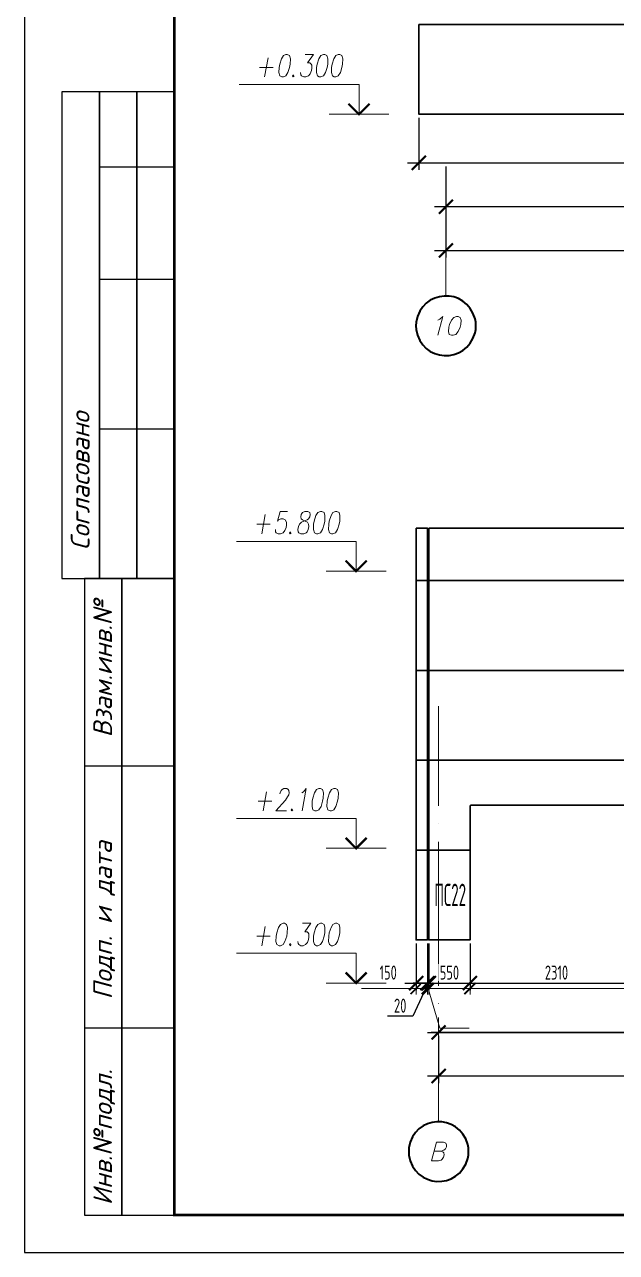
# Model space of a CAD drawing. Header units: millimetres. Extents: x 148937 to 2048786, y 870 to 351006.
# Drawn here: x 648598 to 656503, y 226991 to 243391 of the extents above; entities that cross this region are included whole.
import ezdxf
from ezdxf.enums import TextEntityAlignment as Align

# ---------------------------------------------------------------- set-up
doc = ezdxf.new("R2010")
doc.units = ezdxf.units.MM
doc.linetypes.add('_ШТР__2__1_', pattern=[3, 2, -1])
doc.layers.get('Defpoints').update_dxf_attribs({"color": 4})
doc.layers.add('PDF _Геометрия', color=7, linetype='Continuous')
doc.layers.add('PDF _Сплошная заливка', color=7, linetype='Continuous', true_color=0x007eff)
doc.layers.add('Размер', color=72, linetype='Continuous', lineweight=0)
doc.layers.add('Текстовые примечания', color=52, linetype='Continuous', lineweight=25)
doc.styles.add('_PP_Text Style', font='cs_gost2304.shx', dxfattribs={"width": 0.8})
doc.styles.add('М2.5', font='isocpeui.ttf', dxfattribs={"height": 2.5})
doc.styles.add('М3', font='isocpeui.ttf', dxfattribs={"height": 3})
doc.dimstyles.new('_PP_DIM Style', dxfattribs={"dimtxt": 2.5, "dimasz": 2.5, "dimexe": 1.25, "dimexo": 0.625, "dimtad": 1, "dimdec": 0, "dimrnd": 0.001, "dimtxsty": '_PP_Text Style', "dimblk": 'ARCHTICK', "dimcen": 2.5, "dimdle": 2, "dimadec": 0, "dimazin": 2, "dimtfac": 0.75, "dimtdec": 0, "dimtmove": 1, "dimatfit": 3, "dimfxl": 1, "dimtfill": 1, "dimtolj": 1, "dimarcsym": 0})

# ---------------------------------------------------------------- blocks, each defined once
blk = doc.blocks.new('_ArchTick')
at = {"color": 0, "linetype": 'ByBlock', "const_width": 0.15}
blk.add_lwpolyline([(-0.5, -0.5), (0.5, 0.5)], dxfattribs=at)
blk = doc.blocks.new('*D349')
at = {"layer": 'Defpoints', "color": 0, "ltscale": 75, "transparency": 16777216}
for p in [(654225, 240959), (699222, 240959), (699222, 240375)]:
    blk.add_point(p, dxfattribs=at)
at = {"layer": 'Размер', "color": 0, "lineweight": -2, "ltscale": 75, "transparency": 16777216}
for p, q in [((654225, 240912), (654225, 240281)), ((699222, 240912), (699222, 240281)), ((654075, 240375), (699372, 240375))]:
    blk.add_line(p, q, dxfattribs=at)
at = {"layer": 'Размер', "color": 0, "lineweight": -2, "ltscale": 75, "transparency": 16777216, "xscale": 187.5, "yscale": 187.5, "zscale": 187.5, "rotation": 180}
blk.add_blockref('_ArchTick', (654225, 240375), dxfattribs=at)
at = {"layer": 'Размер', "color": 0, "lineweight": -2, "ltscale": 75, "transparency": 16777216, "xscale": 187.5, "yscale": 187.5, "zscale": 187.5}
blk.add_blockref('_ArchTick', (699222, 240375), dxfattribs=at)
at = {"layer": 'Размер', "color": 0, "ltscale": 75, "transparency": 16777216, "insert": (676724, 240515), "char_height": 187.5, "attachment_point": 5, "style": '_PP_Text Style', "bg_fill": 3, "box_fill_scale": 1.1, "bg_fill_color": 256, "bg_fill_true_color": 13158600, "bg_fill_transparency": 0}
blk.add_mtext('\\A1;45000', dxfattribs=at)
blk = doc.blocks.new('*D269')
at = {"layer": 'Defpoints', "color": 0, "ltscale": 75, "transparency": 16777216}
for p in [(654225, 241543), (660225, 241543), (660225, 240959)]:
    blk.add_point(p, dxfattribs=at)
at = {"layer": 'Размер', "color": 0, "lineweight": -2, "ltscale": 75, "transparency": 16777216}
for p, q in [((654225, 241496), (654225, 240865)), ((660225, 241496), (660225, 240865)), ((654075, 240959), (660375, 240959))]:
    blk.add_line(p, q, dxfattribs=at)
at = {"layer": 'Размер', "color": 0, "lineweight": -2, "ltscale": 75, "transparency": 16777216, "xscale": 187.5, "yscale": 187.5, "zscale": 187.5, "rotation": 180}
blk.add_blockref('_ArchTick', (654225, 240959), dxfattribs=at)
at = {"layer": 'Размер', "color": 0, "lineweight": -2, "ltscale": 75, "transparency": 16777216, "xscale": 187.5, "yscale": 187.5, "zscale": 187.5}
blk.add_blockref('_ArchTick', (660225, 240959), dxfattribs=at)
at = {"layer": 'Размер', "color": 0, "ltscale": 75, "transparency": 16777216, "insert": (657225, 241099), "char_height": 187.5, "attachment_point": 5, "style": '_PP_Text Style', "bg_fill": 3, "box_fill_scale": 1.1, "bg_fill_color": 256, "bg_fill_true_color": 13158600, "bg_fill_transparency": 0}
blk.add_mtext('\\A1;6000', dxfattribs=at)
blk = doc.blocks.new('*D352')
at = {"layer": 'Defpoints', "color": 0, "ltscale": 75, "transparency": 16777216}
for p in [(653864, 242192), (660214, 242192), (660214, 241543)]:
    blk.add_point(p, dxfattribs=at)
at = {"layer": 'Размер', "color": 0, "lineweight": -2, "ltscale": 75, "transparency": 16777216}
for p, q in [((653864, 242145), (653864, 241449)), ((660214, 242145), (660214, 241449)), ((653714, 241543), (660364, 241543))]:
    blk.add_line(p, q, dxfattribs=at)
at = {"layer": 'Размер', "color": 0, "lineweight": -2, "ltscale": 75, "transparency": 16777216, "xscale": 187.5, "yscale": 187.5, "zscale": 187.5, "rotation": 180}
blk.add_blockref('_ArchTick', (653864, 241543), dxfattribs=at)
at = {"layer": 'Размер', "color": 0, "lineweight": -2, "ltscale": 75, "transparency": 16777216, "xscale": 187.5, "yscale": 187.5, "zscale": 187.5}
blk.add_blockref('_ArchTick', (660214, 241543), dxfattribs=at)
at = {"layer": 'Размер', "color": 0, "ltscale": 75, "transparency": 16777216, "insert": (657039, 241684), "char_height": 187.5, "attachment_point": 5, "style": '_PP_Text Style', "bg_fill": 3, "box_fill_scale": 1.1, "bg_fill_color": 256, "bg_fill_true_color": 13158600, "bg_fill_transparency": 0}
blk.add_mtext('\\A1;6350', dxfattribs=at)
blk = doc.blocks.new('*D252')
at = {"layer": 'Defpoints', "color": 0, "ltscale": 75, "transparency": 16777216}
for p in [(654128, 229931), (660128, 229929), (660128, 229929)]:
    blk.add_point(p, dxfattribs=at)
at = {"layer": 'Размер', "color": 0, "lineweight": -2, "ltscale": 75, "transparency": 16777216}
for p, q in [((653978, 229929), (660278, 229929)), ((660128, 229976), (660128, 230023)), ((654128, 229884), (654128, 229836))]:
    blk.add_line(p, q, dxfattribs=at)
at = {"layer": 'Размер', "color": 0, "lineweight": -2, "ltscale": 75, "transparency": 16777216, "xscale": 187.5, "yscale": 187.5, "zscale": 187.5, "rotation": 180}
blk.add_blockref('_ArchTick', (654128, 229929), dxfattribs=at)
at = {"layer": 'Размер', "color": 0, "lineweight": -2, "ltscale": 75, "transparency": 16777216, "xscale": 187.5, "yscale": 187.5, "zscale": 187.5}
blk.add_blockref('_ArchTick', (660128, 229929), dxfattribs=at)
at = {"layer": 'Размер', "color": 0, "ltscale": 75, "transparency": 16777216, "insert": (657128, 230070), "char_height": 187.5, "attachment_point": 5, "style": '_PP_Text Style', "bg_fill": 3, "box_fill_scale": 1.1, "bg_fill_color": 256, "bg_fill_true_color": 13158600, "bg_fill_transparency": 0}
blk.add_mtext('\\A1;6000', dxfattribs=at)
blk = doc.blocks.new('*D309')
at = {"layer": 'Defpoints', "color": 0, "ltscale": 75, "transparency": 16777216}
for p in [(654128, 229929), (666130, 229929), (666130, 229348)]:
    blk.add_point(p, dxfattribs=at)
at = {"layer": 'Размер', "color": 0, "lineweight": -2, "ltscale": 75, "transparency": 16777216}
for p, q in [((654128, 229882), (654128, 229254)), ((666130, 229882), (666130, 229254)), ((653978, 229348), (666280, 229348))]:
    blk.add_line(p, q, dxfattribs=at)
at = {"layer": 'Размер', "color": 0, "lineweight": -2, "ltscale": 75, "transparency": 16777216, "xscale": 187.5, "yscale": 187.5, "zscale": 187.5, "rotation": 180}
blk.add_blockref('_ArchTick', (654128, 229348), dxfattribs=at)
at = {"layer": 'Размер', "color": 0, "lineweight": -2, "ltscale": 75, "transparency": 16777216, "xscale": 187.5, "yscale": 187.5, "zscale": 187.5}
blk.add_blockref('_ArchTick', (666130, 229348), dxfattribs=at)
at = {"layer": 'Размер', "color": 0, "ltscale": 75, "transparency": 16777216, "insert": (660129, 229489), "char_height": 187.5, "attachment_point": 5, "style": '_PP_Text Style', "bg_fill": 3, "box_fill_scale": 1.1, "bg_fill_color": 256, "bg_fill_true_color": 13158600, "bg_fill_transparency": 0}
blk.add_mtext('\\A1;12000', dxfattribs=at)
blk = doc.blocks.new('*D253')
at = {"layer": 'Defpoints', "color": 0, "ltscale": 75, "transparency": 16777216}
for p in [(653827, 231164), (653978, 231164), (653978, 230588)]:
    blk.add_point(p, dxfattribs=at)
at = {"layer": 'Размер', "color": 0, "lineweight": -2, "ltscale": 75, "transparency": 16777216}
for p, q in [((653827, 231117), (653827, 230494)), ((653978, 231117), (653978, 230494)), ((653677, 230588), (654128, 230588))]:
    blk.add_line(p, q, dxfattribs=at)
at = {"layer": 'Размер', "color": 0, "lineweight": -2, "ltscale": 75, "transparency": 16777216, "xscale": 187.5, "yscale": 187.5, "zscale": 187.5, "rotation": 180}
blk.add_blockref('_ArchTick', (653827, 230588), dxfattribs=at)
at = {"layer": 'Размер', "color": 0, "lineweight": -2, "ltscale": 75, "transparency": 16777216, "xscale": 187.5, "yscale": 187.5, "zscale": 187.5}
blk.add_blockref('_ArchTick', (653978, 230588), dxfattribs=at)
at = {"layer": 'Размер', "color": 0, "ltscale": 75, "transparency": 16777216, "insert": (653454, 230729), "char_height": 187.5, "attachment_point": 5, "style": '_PP_Text Style', "bg_fill": 3, "box_fill_scale": 1.1, "bg_fill_color": 256, "bg_fill_true_color": 13158600, "bg_fill_transparency": 0}
blk.add_mtext('\\A1;150', dxfattribs=at)
blk = doc.blocks.new('*D310')
at = {"layer": 'Defpoints', "color": 0, "ltscale": 75, "transparency": 16777216}
for p in [(653978, 231164), (653997, 231164), (653997, 230588)]:
    blk.add_point(p, dxfattribs=at)
at = {"layer": 'Размер', "color": 0, "lineweight": -2, "ltscale": 75, "transparency": 16777216}
for p, q in [((653978, 231117), (653978, 230494)), ((653997, 231117), (653997, 230494)), ((653987, 230588), (653783, 230146)), ((653978, 230588), (653790, 230588)), ((653978, 230588), (653997, 230588)), ((653978, 230588), (653997, 230588)), ((653997, 230588), (654185, 230588)), ((653783, 230146), (653447, 230146))]:
    blk.add_line(p, q, dxfattribs=at)
at = {"layer": 'Размер', "color": 0, "lineweight": -2, "ltscale": 75, "transparency": 16777216, "xscale": 187.5, "yscale": 187.5, "zscale": 187.5}
blk.add_blockref('_ArchTick', (653978, 230588), dxfattribs=at)
at = {"layer": 'Размер', "color": 0, "lineweight": -2, "ltscale": 75, "transparency": 16777216, "xscale": 187.5, "yscale": 187.5, "zscale": 187.5, "rotation": 180}
blk.add_blockref('_ArchTick', (653997, 230588), dxfattribs=at)
at = {"layer": 'Размер', "color": 0, "ltscale": 75, "transparency": 16777216, "insert": (653615, 230287), "char_height": 187.5, "attachment_point": 5, "style": '_PP_Text Style', "bg_fill": 3, "box_fill_scale": 1.1, "bg_fill_color": 256, "bg_fill_true_color": 13158600, "bg_fill_transparency": 0}
blk.add_mtext('\\A1;20', dxfattribs=at)
blk = doc.blocks.new('*D311')
at = {"layer": 'Defpoints', "color": 0, "ltscale": 75, "transparency": 16777216}
for p in [(653997, 231164), (654547, 231164), (654547, 230588)]:
    blk.add_point(p, dxfattribs=at)
at = {"layer": 'Размер', "color": 0, "lineweight": -2, "ltscale": 75, "transparency": 16777216}
for p, q in [((653997, 231117), (653997, 230494)), ((654547, 231117), (654547, 230494)), ((653847, 230588), (654697, 230588))]:
    blk.add_line(p, q, dxfattribs=at)
at = {"layer": 'Размер', "color": 0, "lineweight": -2, "ltscale": 75, "transparency": 16777216, "xscale": 187.5, "yscale": 187.5, "zscale": 187.5, "rotation": 180}
blk.add_blockref('_ArchTick', (653997, 230588), dxfattribs=at)
at = {"layer": 'Размер', "color": 0, "lineweight": -2, "ltscale": 75, "transparency": 16777216, "xscale": 187.5, "yscale": 187.5, "zscale": 187.5}
blk.add_blockref('_ArchTick', (654547, 230588), dxfattribs=at)
at = {"layer": 'Размер', "color": 0, "ltscale": 75, "transparency": 16777216, "insert": (654272, 230729), "char_height": 187.5, "attachment_point": 5, "style": '_PP_Text Style', "bg_fill": 3, "box_fill_scale": 1.1, "bg_fill_color": 256, "bg_fill_true_color": 13158600, "bg_fill_transparency": 0}
blk.add_mtext('\\A1;550', dxfattribs=at)
blk = doc.blocks.new('*D315')
at = {"layer": 'Defpoints', "color": 0, "ltscale": 75, "transparency": 16777216}
for p in [(654547, 231164), (656857, 231164), (656857, 230588)]:
    blk.add_point(p, dxfattribs=at)
at = {"layer": 'Размер', "color": 0, "lineweight": -2, "ltscale": 75, "transparency": 16777216}
for p, q in [((654547, 231117), (654547, 230494)), ((656857, 231117), (656857, 230494)), ((654397, 230588), (657007, 230588))]:
    blk.add_line(p, q, dxfattribs=at)
at = {"layer": 'Размер', "color": 0, "lineweight": -2, "ltscale": 75, "transparency": 16777216, "xscale": 187.5, "yscale": 187.5, "zscale": 187.5, "rotation": 180}
blk.add_blockref('_ArchTick', (654547, 230588), dxfattribs=at)
at = {"layer": 'Размер', "color": 0, "lineweight": -2, "ltscale": 75, "transparency": 16777216, "xscale": 187.5, "yscale": 187.5, "zscale": 187.5}
blk.add_blockref('_ArchTick', (656857, 230588), dxfattribs=at)
at = {"layer": 'Размер', "color": 0, "ltscale": 75, "transparency": 16777216, "insert": (655702, 230729), "char_height": 187.5, "attachment_point": 5, "style": '_PP_Text Style', "bg_fill": 3, "box_fill_scale": 1.1, "bg_fill_color": 256, "bg_fill_true_color": 13158600, "bg_fill_transparency": 0}
blk.add_mtext('\\A1;2310', dxfattribs=at)
blk = doc.blocks.new('*U427')
for points in [[(0, 0), (594, 0), (594, 420), (0, 420)], [(5, 90), (10, 90), (10, 155), (5, 155)], [(10, 90), (15, 90), (15, 155), (10, 155)], [(15, 90), (20, 90), (20, 155), (15, 155)], [(8, 5), (13, 5), (13, 90), (8, 90)], [(13, 5), (20, 5), (20, 90), (13, 90)]]:
    blk.add_lwpolyline(points, close=True)
at = {"const_width": 0.35}
blk.add_lwpolyline([(20, 5), (589, 5), (589, 415), (20, 415)], close=True, dxfattribs=at)
for points in [[(10, 145), (20, 145)], [(10, 130), (20, 130)], [(10, 110), (20, 110)], [(8, 65), (20, 65)], [(8, 30), (20, 30)]]:
    blk.add_lwpolyline(points)
at = {"style": 'М2.5'}
for s, p in [('Согласовано', (8.68, 93.8)), ('Взам.инв.№', (11.68, 68.8)), ('Подп. и дата', (11.68, 33.8)), ('Инв.№подл.', (11.68, 6.31))]:
    blk.add_text(s, height=2.5, rotation=90, dxfattribs=at).set_placement(p)
for tag, height, p in [('ГРАФА_ЗАКАЗЧИК', 2.5, (474.05, 55)), ('ГРАФА_10Ф3-1', 2.5, (405, 32.5)), ('ГРАФА_13Ф3-1', 2.5, (460, 32.5)), ('ГРАФА_10Ф3-2', 2.5, (405, 27.5)), ('ГРАФА_13Ф3-2', 2.5, (460, 27.5)), ('ГРАФА_10Ф3-3', 2.5, (405, 22.5)), ('ГРАФА_13Ф3-3', 2.5, (460, 22.5)), ('ГРАФА_10Ф3-4', 2.5, (405, 17.5)), ('ГРАФА_13Ф3-4', 2.5, (460, 17.5)), ('ГРАФА_10Ф3-5', 2.5, (405, 12.5)), ('ГРАФА_13Ф3-5', 2.5, (460, 12.5)), ('ГРАФА_10Ф3-6', 2.5, (405, 7.5)), ('ГРАФА_13Ф3-6', 2.5, (460, 7.5)), ('ФОРМАТ', 3, (527.51, 2.5)), ('СВОЙСТВА_2', 3, (549.57, 2.5))]:
    blk.add_attdef(tag, text='', height=height, dxfattribs=at).set_placement(p, align=Align.MIDDLE_LEFT)
at = {"style": 'М3'}
for tag, p in [('ГРАФА_1Ф3', (529, 55)), ('ГРАФА_6Ф3', (546.5, 25)), ('ГРАФА_7Ф3', (562.5, 25)), ('ГРАФА_8Ф3', (580, 25))]:
    blk.add_attdef(tag, text='', height=3, dxfattribs=at).set_placement(p, align=Align.MIDDLE_CENTER)
at = {"lineweight": 30, "flags": 104}
for tag, height, p in [('ГРАФА_2Ф3', 2.4, (529, 42.5)), ('ГРАФА_3Ф3', 2.5, (504, 27.5)), ('ГРАФА_4Ф3', 2.5, (504, 12.5))]:
    blk.add_attdef(tag, text='', height=height, dxfattribs=at).set_placement(p, align=Align.MIDDLE_CENTER)

msp = doc.modelspace()

# ---------------------------------------------------------------- linework, layer by layer
at = {"layer": 'PDF _Геометрия', "color": 7, "lineweight": 30}
for points in [[(653864.34103, 243390.63242), (653864.34103, 242191.92191), (660214.49922, 242191.92191), (660214.49922, 243390.63242)], [(653827.36532, 236665.62297), (653827.36532, 235965.05002), (653977.7951, 235965.05002), (653977.7951, 236665.62297)], [(653997.13572, 236665.62297), (653997.13572, 235965.05002), (660119.62792, 235965.05002), (660119.62792, 236665.62297)], [(653827.36532, 235965.04975), (653827.36532, 234763.76046), (653977.7951, 234763.76046), (653977.7951, 235965.04975)], [(653997.13572, 235965.04975), (653997.13572, 234763.76046), (660119.62792, 234763.76046), (660119.62792, 235965.04975)], [(653827.36532, 234763.76006), (653827.36532, 233564.6198), (653977.7951, 233564.6198), (653977.7951, 234763.76006)], [(653997.13572, 234763.76006), (653997.13572, 233564.6198), (660119.62792, 233564.6198), (660119.62792, 234763.76006)], [(653827.36532, 233564.62062), (653827.36532, 232363.33133), (653977.7951, 232363.33133), (653977.7951, 233564.62062)], [(653827.36532, 232363.33094), (653827.36532, 231164.19068), (653977.7951, 231164.19068), (653977.7951, 232363.33094)], [(653997.13572, 232363.33094), (653997.13572, 231164.19068), (654547.27893, 231164.19068), (654547.27893, 232363.33094)]]:
    msp.add_lwpolyline(points, close=True, dxfattribs=at)
at = {"layer": 'PDF _Геометрия', "color": 7, "lineweight": 15}
for points in [[(651851.45271, 242948.09789), (651804.1917, 242690.31057)], [(652347.69279, 242991.06289), (652457.2524, 242991.06289), (652377.76797, 242877.20682), (652407.84316, 242877.20682), (652425.02898, 242862.16922), (652433.62189, 242849.27986), (652435.77012, 242806.3153), (652429.32544, 242776.24011), (652412.13962, 242733.27556), (652388.50911, 242705.3486), (652356.2857, 242690.31101), (652326.21051, 242690.31101), (652298.28355, 242705.3486), (652289.69064, 242720.38619), (652285.39418, 242748.31315)], [(651737.59472, 242819.20511), (651918.04584, 242819.20511)], [(652190.87199, 242720.38628), (652177.98262, 242705.34869), (652184.4273, 242690.31109), (652197.31667, 242705.34869)], [(653065.19787, 242191.92191), (653065.19787, 242591.49227), (651464.76819, 242591.49227)], [(653464.76945, 242191.92191), (652665.62874, 242191.92191)], [(654117.83032, 239444.33902), (654143.60905, 239455.08016), (654184.42538, 239491.60003), (654117.83032, 239242.40562)], [(651811.98032, 236844.95083), (651766.85978, 236589.26779)], [(652110.63407, 236887.92321), (652009.65001, 236887.92321), (651977.42106, 236759.00739), (651990.31264, 236774.04757), (652022.5416, 236789.08775), (652052.62195, 236789.08775), (652080.55371, 236774.04757), (652095.59389, 236746.11581), (652097.74249, 236703.14387), (652091.2967, 236675.21211), (652074.10792, 236632.24017), (652050.47336, 236602.15981), (652016.0958, 236589.26823), (651986.01545, 236589.26823), (651960.23228, 236602.15981), (651951.6379, 236617.19999), (651947.3407, 236645.13175)], [(651700.25345, 236716.0337), (651878.587, 236716.0337)], [(653025.93848, 236088.64487), (653025.93848, 236488.28391), (651427.38237, 236488.28391)], [(652151.45794, 236617.20008), (652138.56636, 236602.1599), (652147.16074, 236589.26831), (652160.05233, 236602.1599)], [(653427.72506, 236088.64487), (652626.29843, 236088.64487)], [(651831.31909, 233145.06659), (651786.19855, 232887.23496)], [(652007.50561, 233117.13487), (652009.65421, 233130.02646), (652024.69439, 233160.10681), (652037.58597, 233172.9984), (652059.07194, 233188.03857), (652099.89528, 233188.03857), (652117.08406, 233172.9984), (652125.67845, 233160.10681), (652129.97564, 233130.02646), (652125.67845, 233102.0947), (652110.63827, 233074.16293), (652082.70651, 233031.191), (651955.93929, 232887.235), (652097.74669, 232887.235)], [(652299.71165, 233130.02702), (652321.19762, 233145.0672), (652359.87237, 233188.03914), (652306.15744, 232887.23557)], [(651719.59222, 233016.15055), (651900.07437, 233016.15055)], [(652172.9474, 232917.31584), (652160.05582, 232902.27566), (652166.50161, 232887.23548), (652179.3932, 232902.27566)], [(653025.93848, 232388.76063), (653025.93848, 232788.39967), (651427.38237, 232788.39967)], [(653427.72506, 232388.76063), (652626.29843, 232388.76063)], [(651811.98032, 231344.54238), (651766.85978, 231086.71074)], [(652310.45639, 231387.51366), (652420.03483, 231387.51366), (652340.53674, 231273.63802), (652370.6171, 231273.63802), (652387.80588, 231258.59784), (652394.25167, 231245.70626), (652396.40027, 231202.73432), (652392.10307, 231172.65396), (652374.9143, 231129.68202), (652349.13113, 231101.75026), (652316.90218, 231086.71009), (652286.82182, 231086.71009), (652258.89006, 231101.75026), (652252.44427, 231116.79044), (652245.99848, 231144.7222)], [(651700.25345, 231215.62634), (651878.587, 231215.62634)], [(652151.45794, 231116.79053), (652138.56636, 231101.75035), (652147.16074, 231086.71017), (652160.05233, 231101.75035)], [(653025.93848, 230588.23642), (653025.93848, 230987.87546), (651427.38237, 230987.87546)], [(654222.70751, 228452.66082), (654194.77575, 228463.40381), (654098.08889, 228463.40381), (654031.48238, 228214.16656), (654128.16925, 228214.16656), (654162.5468, 228224.90954), (654175.43838, 228237.80113), (654192.62715, 228261.43569), (654203.37014, 228295.81324), (654199.07295, 228321.59641), (654190.47856, 228332.33939), (654162.5468, 228345.23098), (654065.85993, 228345.23098)], [(654196.92435, 228355.97396), (654162.5468, 228345.23098)]]:
    msp.add_lwpolyline(points, dxfattribs=at)
for points in [[(652087.75688, 242991.06289), (652055.53347, 242976.02529), (652027.60651, 242933.06074), (652006.12423, 242862.16922), (651997.53132, 242819.20467), (651995.38309, 242748.31315), (652008.27246, 242705.3486), (652036.19942, 242690.31101), (652055.53347, 242690.31101), (652087.75688, 242705.3486), (652115.68384, 242748.31315), (652137.16612, 242819.20467), (652145.75903, 242862.16922), (652147.90726, 242933.06074), (652135.01789, 242976.02529), (652107.09093, 242991.06289)], [(652588.29324, 242991.06289), (652556.06982, 242976.02529), (652528.14286, 242933.06074), (652504.51236, 242862.16922), (652498.06768, 242819.20467), (652495.91945, 242748.31315), (652508.80881, 242705.3486), (652534.58755, 242690.31101), (652556.06982, 242690.31101), (652588.29324, 242705.3486), (652616.2202, 242748.31315), (652637.70248, 242819.20467), (652646.29539, 242862.16922), (652648.44362, 242933.06074), (652635.55425, 242976.02529), (652607.62729, 242991.06289)], [(652788.07684, 242991.06289), (652755.85343, 242976.02529), (652727.92647, 242933.06074), (652706.44419, 242862.16922), (652697.85128, 242819.20467), (652695.70305, 242748.31315), (652708.59242, 242705.3486), (652734.37115, 242690.31101), (652755.85343, 242690.31101), (652788.07684, 242705.3486), (652816.0038, 242748.31315), (652837.48608, 242819.20467), (652846.07899, 242862.16922), (652848.22722, 242933.06074), (652835.33785, 242976.02529), (652807.41089, 242991.06289)], [(654367.02771, 239491.60029), (654332.65607, 239478.71093), (654300.43265, 239444.33928), (654274.65392, 239384.18891), (654263.91278, 239347.66904), (654259.61632, 239289.66689), (654270.35746, 239253.14702), (654300.43265, 239242.40588), (654321.91493, 239242.40588), (654356.28657, 239253.14702), (654388.50999, 239289.66689), (654414.28872, 239347.66904), (654425.02986, 239384.18891), (654429.32631, 239444.33928), (654416.43695, 239478.71093), (654388.50999, 239491.60029)], [(652340.53552, 236887.92321), (652308.30657, 236875.03162), (652293.26639, 236844.95127), (652286.8206, 236817.01951), (652291.11779, 236789.08775), (652310.45516, 236774.04757), (652346.98131, 236759.00739), (652374.91307, 236746.11581), (652389.95325, 236716.03545), (652394.25044, 236688.10369), (652387.80465, 236645.13175), (652372.76447, 236617.19999), (652359.87289, 236602.15981), (652327.64394, 236589.26823), (652286.8206, 236589.26823), (652258.88884, 236602.15981), (652252.44304, 236617.19999), (652245.99725, 236645.13175), (652254.59164, 236688.10369), (652269.63182, 236716.03545), (652295.41498, 236746.11581), (652327.64394, 236759.00739), (652370.61588, 236774.04757), (652392.10185, 236789.08775), (652407.14203, 236817.01951), (652411.43922, 236844.95127), (652407.14203, 236875.03162), (652379.21027, 236887.92321)], [(652548.95187, 236887.92321), (652516.72292, 236875.03162), (652488.79116, 236832.05968), (652467.30519, 236759.00739), (652458.7108, 236716.03545), (652456.5622, 236645.13175), (652469.45379, 236602.15981), (652497.38555, 236589.26823), (652516.72292, 236589.26823), (652548.95187, 236602.15981), (652576.88363, 236645.13175), (652600.5182, 236716.03545), (652606.96399, 236759.00739), (652609.11259, 236832.05968), (652598.3696, 236875.03162), (652570.43784, 236887.92321)], [(652750.92051, 236887.92321), (652716.54296, 236875.03162), (652690.7598, 236832.05968), (652667.12523, 236759.00739), (652660.67944, 236716.03545), (652656.38225, 236645.13175), (652669.27383, 236602.15981), (652697.20559, 236589.26823), (652716.54296, 236589.26823), (652748.77192, 236602.15981), (652776.70368, 236645.13175), (652800.33824, 236716.03545), (652806.78403, 236759.00739), (652808.93263, 236832.05968), (652798.18965, 236875.03162), (652770.25789, 236887.92321)], [(652529.6131, 233188.03897), (652497.38415, 233172.99879), (652469.45239, 233130.02685), (652447.96642, 233059.12315), (652439.37203, 233016.15121), (652437.22343, 232945.24751), (652450.11501, 232902.27557), (652475.89818, 232887.23539), (652497.38415, 232887.23539), (652529.6131, 232902.27557), (652557.54486, 232945.24751), (652579.03083, 233016.15121), (652587.62522, 233059.12315), (652589.77382, 233130.02685), (652576.88224, 233172.99879), (652548.95047, 233188.03897)], [(652729.43105, 233188.03897), (652697.20209, 233172.99879), (652669.27033, 233130.02685), (652647.78436, 233059.12315), (652639.18997, 233016.15121), (652637.04138, 232945.24751), (652649.93296, 232902.27557), (652677.86472, 232887.23539), (652697.20209, 232887.23539), (652729.43105, 232902.27557), (652757.36281, 232945.24751), (652778.84878, 233016.15121), (652787.44316, 233059.12315), (652789.59176, 233130.02685), (652776.70018, 233172.99879), (652750.91702, 233188.03897)], [(652050.4758, 231387.51366), (652018.24685, 231372.47348), (651990.31509, 231331.65014), (651966.68052, 231258.59784), (651960.23473, 231215.6259), (651955.93754, 231144.7222), (651968.82912, 231101.75026), (651996.76088, 231086.71009), (652016.09825, 231086.71009), (652050.4758, 231101.75026), (652076.25897, 231144.7222), (652099.89353, 231215.6259), (652106.33933, 231258.59784), (652110.63652, 231331.65014), (652097.74494, 231372.47348), (652069.81318, 231387.51366)], [(652548.95187, 231387.51366), (652516.72292, 231372.47348), (652488.79116, 231331.65014), (652467.30519, 231258.59784), (652458.7108, 231215.6259), (652456.5622, 231144.7222), (652469.45379, 231101.75026), (652497.38555, 231086.71009), (652516.72292, 231086.71009), (652548.95187, 231101.75026), (652576.88363, 231144.7222), (652600.5182, 231215.6259), (652606.96399, 231258.59784), (652609.11259, 231331.65014), (652598.3696, 231372.47348), (652570.43784, 231387.51366)], [(652750.92051, 231387.51366), (652716.54296, 231372.47348), (652690.7598, 231331.65014), (652667.12523, 231258.59784), (652660.67944, 231215.6259), (652656.38225, 231144.7222), (652669.27383, 231101.75026), (652697.20559, 231086.71009), (652716.54296, 231086.71009), (652748.77192, 231101.75026), (652776.70368, 231144.7222), (652800.33824, 231215.6259), (652806.78403, 231258.59784), (652808.93263, 231331.65014), (652798.18965, 231372.47348), (652770.25789, 231387.51366)]]:
    msp.add_lwpolyline(points, close=True, dxfattribs=at)
at = {"layer": 'PDF _Геометрия', "color": 7, "lineweight": 9}
msp.add_lwpolyline([(653864.34103, 241742.94332), (653864.34103, 241463.67385)], dxfattribs=at)
at = {"layer": 'PDF _Геометрия', "color": 7, "lineweight": 35}
for points in [[(654614.07215, 239274.6289), (654622.66506, 239319.74168), (654624.81329, 239367.00269), (654622.66506, 239414.2637), (654614.07215, 239459.37648)], [(653827.8208, 239414.2637), (653825.67258, 239367.00269), (653827.8208, 239319.74168)], [(653730.67618, 228386.05502), (653728.52759, 228338.78588), (653730.67618, 228291.51675)], [(654517.06267, 228246.39621), (654525.65706, 228291.51675), (654527.80566, 228338.78588), (654525.65706, 228386.05502), (654517.06267, 228431.17555)]]:
    msp.add_lwpolyline(points, dxfattribs=at)
at = {"layer": 'PDF _Геометрия', "color": 7, "lineweight": 5}
for points in [[(654128.22576, 234288.8318), (654128.22576, 232954.3048)], [(654128.22576, 232713.61669), (654128.22576, 232715.76568)], [(654128.22576, 232472.93014), (654128.22576, 230551.72696)]]:
    msp.add_lwpolyline(points, dxfattribs=at)
at = {"layer": 'PDF _Геометрия', "color": 7, "lineweight": 30}
for points in [[(659438.39741, 232363.33133), (660119.62942, 232363.33133), (660119.62942, 233564.62062), (653997.13737, 233564.62062), (653997.13737, 232363.33133), (654547.28057, 232363.33133)], [(654547.2784, 232363.33094), (654547.2784, 231164.19068)]]:
    msp.add_lwpolyline(points, dxfattribs=at)
at = {"layer": 'PDF _Геометрия', "color": 7, "linetype": '_ШТР__2__1_', "lineweight": 30}
msp.add_lwpolyline([(656857.45005, 232363.33094), (656857.45005, 232965.05003), (654547.2784, 232965.05003), (654547.2784, 232363.33094)], dxfattribs=at)
at = {"layer": 'PDF _Геометрия', "color": 7, "lineweight": 35}
for points in [[(654614.07215, 239459.37648), (654496.38507, 239892.28017), (653896.13448, 239857.01343), (653827.8208, 239414.2637)], [(653827.8208, 239319.74168), (653896.13448, 238876.99195), (654496.38507, 238841.72521), (654614.07215, 239274.6289)], [(654517.06267, 228431.17555), (654399.35537, 228864.15365), (653799.0016, 228828.88085), (653730.67618, 228386.05502)], [(653730.67618, 228291.51675), (653799.0016, 227848.69092), (654399.35537, 227813.41812), (654517.06267, 228246.39621)]]:
    msp.add_open_spline(points, degree=3, dxfattribs=at)
at = {"layer": 'PDF _Геометрия', "color": 7, "lineweight": 15}
msp.add_open_spline([(654222.70751, 228452.66082), (654251.71357, 228419.42919), (654227.68509, 228377.60317), (654196.92435, 228355.97396)], degree=3, dxfattribs=at)
at = {"layer": 'PDF _Сплошная заливка', "color": 7, "lineweight": 25, "transparency": 33554559}
for points in [[(652912.67335, 242322.96394), (653065.19752, 242211.2561), (653065.19752, 242170.43977)], [(652912.6738, 242322.96388), (653065.19789, 242211.25609), (653065.19789, 242170.43978)], [(652934.15913, 242342.29829), (652912.67685, 242322.96424), (653065.20102, 242211.2564)], [(652934.15956, 242342.29822), (652912.67729, 242322.96418), (653065.20139, 242211.25639)], [(653065.19787, 242170.44051), (653196.23976, 242342.29873), (653217.72204, 242322.96468)], [(653065.19787, 242211.25627), (653065.19787, 242170.43994), (653196.23976, 242342.29816)], [(653065.19824, 242170.44052), (653196.24007, 242342.29866), (653217.72234, 242322.96462)], [(653065.19824, 242211.25626), (653065.19824, 242170.43995), (653196.24007, 242342.29809)], [(652897.02353, 230740.78606), (652875.53756, 230719.30009), (653025.93935, 230609.72165)], [(652875.53844, 230719.30097), (653025.94023, 230609.72252), (653025.94023, 230566.75058)], [(653025.93848, 230609.72261), (653025.93848, 230566.75067), (653157.00289, 230740.78702)]]:
    msp.add_solid(points, dxfattribs=at)
at = {"layer": 'PDF _Сплошная заливка', "color": 7, "lineweight": 15, "transparency": 33554559}
for points in [[(652897.02353, 236241.19561), (652875.53756, 236219.70964), (653025.93935, 236110.13119)], [(652875.53844, 236219.70833), (653025.94023, 236110.12988), (653025.94023, 236067.15794)], [(653025.93848, 236110.12997), (653025.93848, 236067.15803), (653157.00289, 236241.19438)], [(653025.93848, 236067.15759), (653157.00289, 236241.19395), (653178.48886, 236219.70798)], [(652897.02353, 232539.16286), (652875.53756, 232517.67689), (653025.93935, 232408.09844)], [(652875.53844, 232517.67558), (653025.94023, 232408.09713), (653025.94023, 232367.27379)], [(653025.93848, 232367.27445), (653157.00289, 232539.1622), (653178.48886, 232517.67623)], [(653025.93848, 232408.09722), (653025.93848, 232367.27388), (653157.00289, 232539.16163)]]:
    msp.add_solid(points, dxfattribs=at)

# ---------------------------------------------------------------- texts
at = {"layer": 'Текстовые примечания', "color": 7, "ltscale": 75, "insert": (654282.52929, 231766.23811), "char_height": 300, "attachment_point": 5, "style": '_PP_Text Style'}
msp.add_mtext_dynamic_manual_height_columns('\\pxqc;{\\W0.6;ПС22}', width=891.7464151, gutter_width=75, heights=[1198.7105], dxfattribs=at)

# ---------------------------------------------------------------- dimensions: what is measured, and where the dimension line sits
at = {"layer": 'Размер', "color": 7, "ltscale": 75}
dim = msp.add_linear_dim(base=(699221.99812, 240374.52177), p1=(654225.24154, 240958.8397), p2=(699221.99812, 240958.8397), text='45000', dimstyle='_PP_DIM Style', override={"dimscale": 75}, dxfattribs=at)
dim.commit()
dim.dimension.update_dxf_attribs({"geometry": '*D349', "text_midpoint": (676723.61983, 240515.14677)})
dim = msp.add_linear_dim(base=(660128.22576, 229929.33683), p1=(654128.22576, 229930.66534), p2=(660128.22576, 229929.33683), dimstyle='_PP_DIM Style', override={"dimscale": 75}, dxfattribs=at)
dim.commit()
dim.dimension.update_dxf_attribs({"geometry": '*D252', "text_midpoint": (657128.22576, 230069.96183)})

# ---------------------------------------------------------------- next in the draw order: linework, layer by layer
at = {"layer": 'PDF _Геометрия', "color": 7, "lineweight": 9}
for points in [[(654225.24171, 240574.30671), (654225.24171, 240292.88888)], [(699322.98723, 240374.52092), (654124.2753, 240374.52092)]]:
    msp.add_lwpolyline(points, dxfattribs=at)
at = {"layer": 'PDF _Сплошная заливка', "color": 7, "lineweight": 9, "transparency": 33554559}
for points in [[(654291.83624, 240456.15462), (654158.64612, 240290.74109), (654141.4603, 240307.92691)], [(654309.02136, 240441.11655), (654291.83554, 240456.15414), (654158.64543, 240290.74061)]]:
    msp.add_solid(points, dxfattribs=at)

# ---------------------------------------------------------------- next in the draw order: dimensions: what is measured, and where the dimension line sits
at = {"layer": 'Размер', "color": 7, "ltscale": 75}
dim = msp.add_linear_dim(base=(660225.24154, 240958.8397), p1=(654225.24154, 241543.15762), p2=(660225.24154, 241543.15762), dimstyle='_PP_DIM Style', override={"dimscale": 75}, dxfattribs=at)
dim.commit()
dim.dimension.update_dxf_attribs({"geometry": '*D269', "text_midpoint": (657225.24154, 241099.4647)})
dim = msp.add_linear_dim(base=(653977.7951, 230588.23642), p1=(653827.36532, 231164.19182), p2=(653977.7951, 231164.19182), dimstyle='_PP_DIM Style', override={"dimscale": 75}, dxfattribs=at)
dim.commit()
dim.dimension.update_dxf_attribs({"geometry": '*D253', "text_midpoint": (653454.22576, 230588.23642), "dimtype": 160})
dim = msp.add_linear_dim(base=(666130.37248, 229347.91074), p1=(654128.22576, 229929.33683), p2=(666130.37248, 229929.33683), text='12000', dimstyle='_PP_DIM Style', override={"dimscale": 75}, dxfattribs=at)
dim.commit()
dim.dimension.update_dxf_attribs({"geometry": '*D309', "text_midpoint": (660129.29912, 229488.53574)})

# ---------------------------------------------------------------- next in the draw order: linework, layer by layer
at = {"layer": 'PDF _Геометрия', "color": 7, "lineweight": 5}
msp.add_lwpolyline([(654225.24171, 241100.62294), (654225.24171, 239766.5736)], dxfattribs=at)
at = {"layer": 'PDF _Геометрия', "color": 7, "lineweight": 9}
for points in [[(660324.05896, 240958.83912), (654124.27364, 240958.83912)], [(660228.03533, 229930.89593), (654027.18435, 229930.89593)]]:
    msp.add_lwpolyline(points, dxfattribs=at)
at = {"layer": 'PDF _Сплошная заливка', "color": 7, "lineweight": 9, "transparency": 33554559}
for points in [[(654291.83624, 241042.62096), (654158.64612, 240875.0592), (654141.4603, 240892.24502)], [(654309.02136, 241025.43475), (654291.83554, 241042.62057), (654158.64543, 240875.05881)], [(654194.77575, 230014.69108), (654059.41414, 229849.24911), (654044.37396, 229864.28929)], [(654209.8175, 229997.503), (654194.77732, 230014.69178), (654059.41572, 229849.24981)]]:
    msp.add_solid(points, dxfattribs=at)
at = {"layer": 'PDF _Сплошная заливка', "color": 7, "lineweight": 25, "transparency": 33554559}
msp.add_solid([(653025.93848, 230566.75023), (653157.00289, 230740.78659), (653178.48886, 230719.30062)], dxfattribs=at)

# ---------------------------------------------------------------- next in the draw order: dimensions: what is measured, and where the dimension line sits
at = {"layer": 'Размер', "color": 7, "ltscale": 75}
dim = msp.add_linear_dim(base=(660214.49922, 241543.15762), p1=(653864.34103, 242191.92191), p2=(660214.49922, 242191.92191), dimstyle='_PP_DIM Style', override={"dimscale": 75}, dxfattribs=at)
dim.commit()
dim.dimension.update_dxf_attribs({"geometry": '*D352', "text_midpoint": (657039.42012, 241683.78262)})
dim = msp.add_linear_dim(base=(653997.13408, 230588.23642), p1=(653977.7951, 231164.19182), p2=(653997.13408, 231164.19182), text='20', dimstyle='_PP_DIM Style', override={"dimscale": 75}, dxfattribs=at)
dim.commit()
dim.dimension.update_dxf_attribs({"geometry": '*D310', "text_midpoint": (653736.52005, 230146.23642), "dimtype": 160})

# ---------------------------------------------------------------- next in the draw order: linework, layer by layer
at = {"layer": 'PDF _Геометрия', "color": 7, "lineweight": 15}
msp.add_lwpolyline([(653427.72506, 230588.23642), (652626.29843, 230588.23642)], dxfattribs=at)
at = {"layer": 'PDF _Геометрия', "color": 7, "lineweight": 5}
for points in [[(654128.16977, 230313.34593), (654128.16977, 230315.49452)], [(654128.16977, 230072.70302), (654128.16977, 228738.42438)]]:
    msp.add_lwpolyline(points, dxfattribs=at)
at = {"layer": 'PDF _Геометрия', "color": 7, "lineweight": 9}
msp.add_lwpolyline([(654128.16977, 230130.71497), (654128.16977, 229851.39736)], dxfattribs=at)

# ---------------------------------------------------------------- next in the draw order: dimensions: what is measured, and where the dimension line sits
at = {"layer": 'Размер', "color": 7, "ltscale": 75}
dim = msp.add_linear_dim(base=(654547.27893, 230588.23642), p1=(653997.13408, 231164.19182), p2=(654547.27893, 231164.19068), text='550', dimstyle='_PP_DIM Style', override={"dimscale": 75}, dxfattribs=at)
dim.commit()
dim.dimension.update_dxf_attribs({"geometry": '*D311', "text_midpoint": (654272.2065, 230728.86142)})

# ---------------------------------------------------------------- next in the draw order: linework, layer by layer
at = {"layer": 'PDF _Геометрия', "color": 7, "lineweight": 9}
for points in [[(653827.36532, 230715.1336), (653827.36532, 230435.816)], [(653096.84148, 230515.31347), (653827.36445, 230515.31347)], [(653726.38319, 230515.31347), (654076.60449, 230515.31347)], [(653977.76536, 230515.31347), (653827.36357, 230515.31347)], [(653977.76536, 230515.31347), (653997.10273, 230515.31347), (653977.76536, 230515.31347)], [(653997.10413, 230515.31347), (654147.50592, 230515.31347)]]:
    msp.add_lwpolyline(points, dxfattribs=at)
for points in [[(653977.76536, 230435.816), (653977.76536, 230715.1336)], [(653997.10413, 230435.816), (653997.10413, 230715.1336)]]:
    msp.add_lwpolyline(points, close=True, dxfattribs=at)
at = {"layer": 'PDF _Сплошная заливка', "color": 7, "lineweight": 25, "transparency": 33554559}
for points in [[(653893.9713, 230599.10972), (653760.75829, 230433.66775), (653743.56951, 230448.70793)], [(653909.01305, 230584.06906), (653893.97288, 230599.10924), (653760.75986, 230433.66727)], [(653893.9713, 230448.70749), (653909.01148, 230433.66731), (654044.37309, 230599.10928)], [(653909.01305, 230433.66793), (654044.37466, 230599.10989), (654059.41484, 230584.06971)]]:
    msp.add_solid(points, dxfattribs=at)
at = {"layer": 'PDF _Сплошная заливка', "color": 7, "lineweight": 9, "transparency": 33554559}
for points in [[(653893.9713, 230448.70749), (653909.01148, 230433.66731), (654044.37309, 230599.10928)], [(653909.01305, 230433.66793), (654044.37466, 230599.10989), (654059.41484, 230584.06971)], [(654063.71011, 230599.10972), (653930.4971, 230433.66775), (653913.30832, 230448.70793)], [(654063.71011, 230599.10972), (653930.4971, 230433.66775), (653913.30832, 230448.70793)], [(654080.89819, 230584.06906), (654063.70941, 230599.10924), (653930.4964, 230433.66727)], [(654080.89819, 230584.06906), (654063.70941, 230599.10924), (653930.4964, 230433.66727)]]:
    msp.add_solid(points, dxfattribs=at)

# ---------------------------------------------------------------- next in the draw order: dimensions: what is measured, and where the dimension line sits
at = {"layer": 'Размер', "color": 7, "ltscale": 75}
dim = msp.add_linear_dim(base=(656857.45005, 230588.23642), p1=(654547.2784, 231164.19068), p2=(656857.45005, 231164.19068), dimstyle='_PP_DIM Style', override={"dimscale": 75}, dxfattribs=at)
dim.commit()
dim.dimension.update_dxf_attribs({"geometry": '*D315', "text_midpoint": (655702.36423, 230728.86142)})

# ---------------------------------------------------------------- next in the draw order: linework, layer by layer
at = {"layer": 'PDF _Геометрия', "color": 7, "lineweight": 9}
msp.add_lwpolyline([(654547.14443, 230435.816), (654547.14443, 230715.1336)], close=True, dxfattribs=at)
for points in [[(653896.122, 230515.31347), (654648.13093, 230515.31347)], [(653986.36377, 230515.31347), (654145.35994, 229986.75862), (654536.40459, 229986.75862)], [(654446.1623, 230515.31347), (656957.87211, 230515.31347)]]:
    msp.add_lwpolyline(points, dxfattribs=at)
at = {"layer": 'PDF _Сплошная заливка', "color": 7, "lineweight": 9, "transparency": 33554559}
for points in [[(654613.75041, 230599.10972), (654480.5374, 230433.66775), (654463.34862, 230448.70793)], [(654463.35037, 230448.70749), (654480.53915, 230433.66731), (654613.75216, 230599.10928)], [(654480.53845, 230433.66793), (654613.75146, 230599.10989), (654630.94024, 230584.06971)], [(654630.94286, 230584.06906), (654613.75408, 230599.10924), (654480.54107, 230433.66727)]]:
    msp.add_solid(points, dxfattribs=at)

# ---------------------------------------------------------------- next in the draw order: block references
at = {"xscale": 100, "yscale": 100, "zscale": 100}
msp.add_blockref('*U427', (648598.19361, 226991), dxfattribs=at)

doc.saveas('drawing.dxf')
